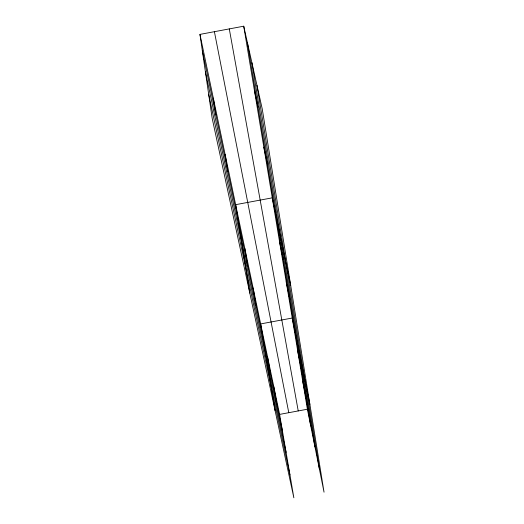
<?xml version="1.0" encoding="UTF-8"?>
<svg xmlns="http://www.w3.org/2000/svg" width="524" height="524" viewBox="0 0 524 524"><rect width="100%" height="100%" fill="white"/><g stroke="black" fill="none" stroke-linecap="round" stroke-linejoin="round"><path stroke-width="0.79" d="M199.958 34.388L279.613 414.399L293.859 497.8L212.141 118.142L199.958 34.388L243.732 26.2L262.21 108.789L324.042 492.18L307.392 409.224L243.732 26.2M279.613 414.399L307.392 409.224M254.409 90.429L258.063 107.184M263.847 147.237L267.522 164.398M208.67 94.268L289.949 474.888M205.343 71.395L286.091 452.304M290.702 285.462L272.264 197.843L235.649 204.674L249.797 293.093M202.329 50.697L282.508 431.317M279.587 241.937L283.222 259.4M286.215 281.807L289.811 299.256M309.887 404.41L292.235 318.029L260.651 323.924L275.152 410.888M297.73 351.087L301.228 368.306M302.761 381.374L306.199 398.41M214.401 31.689L288.783 412.689M229.289 28.905L298.228 410.927M273.823 386.764L276.731 403.906M267.522 356.72L270.443 374.044M247.335 42.28L310.771 426.051M251.9 62.69L314.963 446.926M253.118 287.984L256.013 305.558M256.943 85.242L319.47 469.386M244.826 248.428L247.688 266.035M225.13 154.469L227.842 171.813M213.314 98.112L215.888 115.064"/></g></svg>
